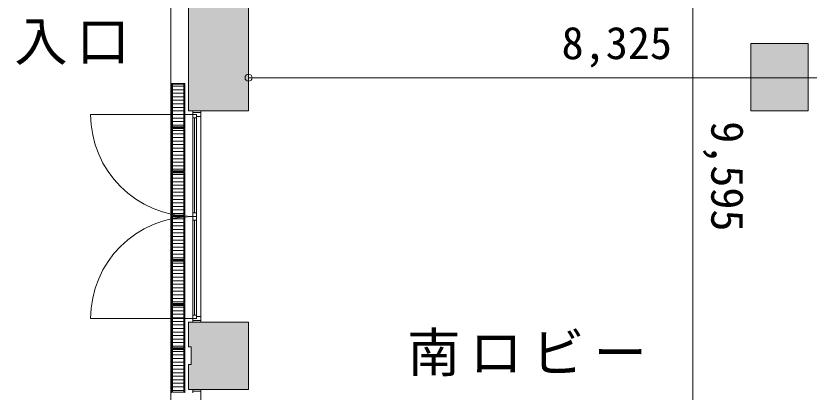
# Model space of a CAD drawing. Units: millimetres, scale not verified. Extents: x -61855 to 52913, y -114842 to -21833.
# Drawn here: x -56897 to -47932, y -38402 to -34146 of the extents above; entities that cross this region are included whole.
import ezdxf
from ezdxf.enums import TextEntityAlignment as Align

# ---------------------------------------------------------------- set-up
doc = ezdxf.new("R2010")
doc.units = ezdxf.units.MM
doc.header["$LTSCALE"] = 200
doc.header["$PDMODE"] = 32
doc.header["$PDSIZE"] = 80
for name, color, linetype, lineweight in [('0-1_躯体', 7, 'Continuous', 9), ('0-2_建具', 7, 'Continuous', 9), ('0-3_仕上', 4, 'Continuous', 5), ('0-6_寸法', 4, 'Continuous', 5)]:
    doc.layers.add(name, color=color, linetype=linetype, lineweight=lineweight)
doc.layers.add('0-4_室名', color=7, linetype='Continuous')
doc.styles.add('・', font='')
doc.styles.add('ＭＳ ゴシック', font='')
doc.styles.get('・').set_extended_font_data('・')
doc.styles.get('ＭＳ ゴシック').set_extended_font_data('MS Gothic')

msp = doc.modelspace()

# ---------------------------------------------------------------- linework, layer by layer
at = {"layer": '0-1_躯体'}
for p, q in [((-54946.8, -26515), (-54946.8, -35220)), ((-54266.8, -27165), (-54266.8, -35220)), ((-55146.8, -43630), (-55146.8, -33450)), ((-47941.8, -34460), (-48591.8, -34460)), ((-47941.8, -34460), (-48591.8, -34460)), ((-54266.8, -35220), (-54946.8, -35220)), ((-54806.8, -37610), (-54806.8, -35220)), ((-54946.8, -37610), (-54266.8, -37610)), ((-54946.8, -37610), (-54946.8, -37890)), ((-54266.8, -38370), (-54266.8, -37610)), ((-54916.8, -37890), (-54946.8, -37890)), ((-54946.8, -38370), (-54946.8, -38090)), ((-54946.8, -38370), (-54266.8, -38370)), ((-54806.8, -40760), (-54806.8, -38370))]:
    msp.add_line(p, q, dxfattribs=at)
for points in [[(-47941.8, -34460), (-47941.8, -35220), (-48591.8, -35220), (-48591.8, -34460)], [(-47941.8, -34460), (-47941.8, -35220), (-48591.8, -35220), (-48591.8, -34460)], [(-54916.8, -37890), (-54916.8, -38090), (-54946.8, -38090)]]:
    msp.add_lwpolyline(points, dxfattribs=at)
at = {"layer": '0-1_躯体', "color": 9}
for points in [[(-54266.8, -35220), (-54266.8, -26515), (-54946.8, -35220), (-54946.8, -26515)], [(-47941.8, -35220), (-47941.8, -34460), (-48591.8, -35220), (-48591.8, -34460)], [(-54946.8, -37890), (-54896.8, -37890), (-54946.8, -37610), (-54896.8, -37610)], [(-54266.8, -37610), (-54916.8, -37610), (-54266.8, -37890), (-54916.8, -37890)], [(-54264.4, -38367.6), (-54264.4, -37890), (-54916.8, -38367.6), (-54916.8, -37890)], [(-54946.8, -38370), (-54916.8, -38370), (-54946.8, -38090), (-54916.8, -38090)]]:
    msp.add_solid(points, dxfattribs=at)
at = {"layer": '0-2_建具'}
for p, q in [((-54896.8, -35220), (-54806.8, -35220)), ((-54896.8, -35260), (-54896.8, -35220)), ((-54896.8, -35220), (-54806.8, -35220)), ((-54806.8, -35285), (-54806.8, -35220)), ((-54806.8, -35240), (-54896.8, -35240)), ((-54896.8, -35253.1), (-54896.8, -37610)), ((-54856.8, -35300), (-54896.8, -35300)), ((-54876.8, -35300), (-54876.8, -36375)), ((-54856.8, -35260), (-54856.8, -37570)), ((-54856.8, -35285), (-54806.8, -35285)), ((-54896.8, -36375), (-54856.8, -36375)), ((-54896.8, -36375), (-54856.8, -36375)), ((-54896.8, -36415), (-54856.8, -36415)), ((-54896.8, -36415), (-54856.8, -36415)), ((-54896.8, -36455), (-54856.8, -36455)), ((-54876.8, -36455), (-54876.8, -37530)), ((-54896.8, -37530), (-54856.8, -37530)), ((-54856.8, -37545), (-54806.8, -37545)), ((-54806.8, -37545), (-54806.8, -37610)), ((-54896.8, -37590), (-54806.8, -37590)), ((-54896.8, -37610), (-54806.8, -37610)), ((-54896.8, -38370), (-54806.8, -38370)), ((-54896.8, -38410), (-54896.8, -38370)), ((-54806.8, -38435), (-54806.8, -38370)), ((-54806.8, -38390), (-54896.8, -38390))]:
    msp.add_line(p, q, dxfattribs=at)
at = {"layer": '0-2_建具', "color": 4, "lineweight": 5}
for p, q in [((-54856.8, -35260), (-56051.8, -35260)), ((-56051.8, -37570), (-54856.8, -37570))]:
    msp.add_line(p, q, dxfattribs=at)
for centre, start, end in [((-54896.8, -35260), 180, 270), ((-54896.8, -37570), 90, 180)]:
    msp.add_arc(centre, 1155, start, end, dxfattribs=at)
at = {"layer": '0-3_仕上', "color": 7, "lineweight": 9}
for p, q in [((-55136.8, -34910), (-54986.8, -34910)), ((-55136.8, -34910), (-54986.8, -34910)), ((-55136.8, -35410), (-55136.8, -34910)), ((-55126.8, -34920), (-54996.8, -34920)), ((-55126.8, -35400), (-55126.8, -34920)), ((-54996.8, -35400), (-54996.8, -34920)), ((-54986.8, -35410), (-54986.8, -34910)), ((-55136.8, -35410), (-54986.8, -35410)), ((-55136.8, -35410), (-54986.8, -35410)), ((-55136.8, -35910), (-55136.8, -35410)), ((-55136.8, -35410), (-54986.8, -35410)), ((-55136.8, -35410), (-54986.8, -35410)), ((-55136.8, -35410), (-54986.8, -35410)), ((-55126.8, -35400), (-54996.8, -35400)), ((-54986.8, -35910), (-54986.8, -35410)), ((-55126.8, -35420), (-54996.8, -35420)), ((-55126.8, -35900), (-55126.8, -35420)), ((-54996.8, -35900), (-54996.8, -35420)), ((-55136.8, -35910), (-54986.8, -35910)), ((-55136.8, -35910), (-54986.8, -35910)), ((-55136.8, -35910), (-54986.8, -35910)), ((-55136.8, -36410), (-55136.8, -35910)), ((-55126.8, -35900), (-54996.8, -35900)), ((-55126.8, -35920), (-54996.8, -35920)), ((-55126.8, -36400), (-55126.8, -35920)), ((-54996.8, -36400), (-54996.8, -35920)), ((-54986.8, -36410), (-54986.8, -35910)), ((-55136.8, -36410), (-54986.8, -36410)), ((-55136.8, -36410), (-54986.8, -36410)), ((-55136.8, -36410), (-54986.8, -36410)), ((-55136.8, -36910), (-55136.8, -36410)), ((-55126.8, -36400), (-54996.8, -36400)), ((-55126.8, -36420), (-54996.8, -36420)), ((-55126.8, -36900), (-55126.8, -36420)), ((-54996.8, -36900), (-54996.8, -36420)), ((-54986.8, -36910), (-54986.8, -36410)), ((-55136.8, -36910), (-54986.8, -36910)), ((-55136.8, -36910), (-54986.8, -36910)), ((-55136.8, -36910), (-54986.8, -36910)), ((-55136.8, -37410), (-55136.8, -36910)), ((-55126.8, -36900), (-54996.8, -36900)), ((-55126.8, -36920), (-54996.8, -36920)), ((-55126.8, -37400), (-55126.8, -36920)), ((-54996.8, -37400), (-54996.8, -36920)), ((-54986.8, -37410), (-54986.8, -36910)), ((-55136.8, -37410), (-54986.8, -37410)), ((-55136.8, -37410), (-54986.8, -37410)), ((-55136.8, -37410), (-54986.8, -37410)), ((-55136.8, -37910), (-55136.8, -37410)), ((-55126.8, -37400), (-54996.8, -37400)), ((-55126.8, -37420), (-54996.8, -37420)), ((-55126.8, -37900), (-55126.8, -37420)), ((-54996.8, -37900), (-54996.8, -37420)), ((-54986.8, -37910), (-54986.8, -37410)), ((-55136.8, -37910), (-54986.8, -37910)), ((-55136.8, -37910), (-54986.8, -37910)), ((-55136.8, -37910), (-54986.8, -37910)), ((-55136.8, -38410), (-55136.8, -37910)), ((-55126.8, -37900), (-54996.8, -37900)), ((-55126.8, -37920), (-54996.8, -37920)), ((-55126.8, -38400), (-55126.8, -37920)), ((-54996.8, -38400), (-54996.8, -37920)), ((-54986.8, -38410), (-54986.8, -37910)), ((-55126.8, -38400), (-54996.8, -38400))]:
    msp.add_line(p, q, dxfattribs=at)
at = {"layer": '0-3_仕上'}
for p, q in [((-54996.8, -34941.4), (-55126.8, -34941.4)), ((-54996.8, -34981.4), (-55126.8, -34981.4)), ((-54996.8, -35021.4), (-55126.8, -35021.4)), ((-54996.8, -35061.4), (-55126.8, -35061.4)), ((-54996.8, -35101.4), (-55126.8, -35101.4)), ((-54996.8, -35141.4), (-55126.8, -35141.4)), ((-54996.8, -35181.4), (-55126.8, -35181.4)), ((-54996.8, -35221.4), (-55126.8, -35221.4)), ((-54996.8, -35261.4), (-55126.8, -35261.4)), ((-54996.8, -35301.4), (-55126.8, -35301.4)), ((-54996.8, -35341.4), (-55126.8, -35341.4)), ((-54996.8, -35381.4), (-55126.8, -35381.4)), ((-54996.8, -35441.4), (-55126.8, -35441.4)), ((-54996.8, -35481.4), (-55126.8, -35481.4)), ((-54996.8, -35521.4), (-55126.8, -35521.4)), ((-54996.8, -35561.4), (-55126.8, -35561.4)), ((-54996.8, -35601.4), (-55126.8, -35601.4)), ((-54996.8, -35641.4), (-55126.8, -35641.4)), ((-54996.8, -35681.4), (-55126.8, -35681.4)), ((-54996.8, -35721.4), (-55126.8, -35721.4)), ((-54996.8, -35761.4), (-55126.8, -35761.4)), ((-54996.8, -35801.4), (-55126.8, -35801.4)), ((-54996.8, -35841.4), (-55126.8, -35841.4)), ((-54996.8, -35881.4), (-55126.8, -35881.4)), ((-54996.8, -35941.4), (-55126.8, -35941.4)), ((-54996.8, -35981.4), (-55126.8, -35981.4)), ((-54996.8, -36021.4), (-55126.8, -36021.4)), ((-54996.8, -36061.4), (-55126.8, -36061.4)), ((-54996.8, -36101.4), (-55126.8, -36101.4)), ((-54996.8, -36141.4), (-55126.8, -36141.4)), ((-54996.8, -36181.4), (-55126.8, -36181.4)), ((-54996.8, -36221.4), (-55126.8, -36221.4)), ((-54996.8, -36261.4), (-55126.8, -36261.4)), ((-54996.8, -36301.4), (-55126.8, -36301.4)), ((-54996.8, -36341.4), (-55126.8, -36341.4)), ((-54996.8, -36381.4), (-55126.8, -36381.4)), ((-54996.8, -36441.4), (-55126.8, -36441.4)), ((-54996.8, -36481.4), (-55126.8, -36481.4)), ((-54996.8, -36521.4), (-55126.8, -36521.4)), ((-54996.8, -36561.4), (-55126.8, -36561.4)), ((-54996.8, -36601.4), (-55126.8, -36601.4)), ((-54996.8, -36641.4), (-55126.8, -36641.4)), ((-54996.8, -36681.4), (-55126.8, -36681.4)), ((-54996.8, -36721.4), (-55126.8, -36721.4)), ((-54996.8, -36761.4), (-55126.8, -36761.4)), ((-54996.8, -36801.4), (-55126.8, -36801.4)), ((-54996.8, -36841.4), (-55126.8, -36841.4)), ((-54996.8, -36881.4), (-55126.8, -36881.4)), ((-54996.8, -36941.4), (-55126.8, -36941.4)), ((-54996.8, -36981.4), (-55126.8, -36981.4)), ((-54996.8, -37021.4), (-55126.8, -37021.4)), ((-54996.8, -37061.4), (-55126.8, -37061.4)), ((-54996.8, -37101.4), (-55126.8, -37101.4)), ((-54996.8, -37141.4), (-55126.8, -37141.4)), ((-54996.8, -37181.4), (-55126.8, -37181.4)), ((-54996.8, -37221.4), (-55126.8, -37221.4)), ((-54996.8, -37261.4), (-55126.8, -37261.4)), ((-54996.8, -37301.4), (-55126.8, -37301.4)), ((-54996.8, -37341.4), (-55126.8, -37341.4)), ((-54996.8, -37381.4), (-55126.8, -37381.4)), ((-54996.8, -37441.4), (-55126.8, -37441.4)), ((-54996.8, -37481.4), (-55126.8, -37481.4)), ((-54996.8, -37521.4), (-55126.8, -37521.4)), ((-54996.8, -37561.4), (-55126.8, -37561.4)), ((-54996.8, -37601.4), (-55126.8, -37601.4)), ((-54996.8, -37641.4), (-55126.8, -37641.4)), ((-54996.8, -37681.4), (-55126.8, -37681.4)), ((-54996.8, -37721.4), (-55126.8, -37721.4)), ((-54996.8, -37761.4), (-55126.8, -37761.4)), ((-54996.8, -37801.4), (-55126.8, -37801.4)), ((-54996.8, -37841.4), (-55126.8, -37841.4)), ((-54996.8, -37881.4), (-55126.8, -37881.4)), ((-54996.8, -37941.4), (-55126.8, -37941.4)), ((-54996.8, -37981.4), (-55126.8, -37981.4)), ((-54996.8, -38021.4), (-55126.8, -38021.4)), ((-54996.8, -38061.4), (-55126.8, -38061.4)), ((-54996.8, -38101.4), (-55126.8, -38101.4)), ((-54996.8, -38141.4), (-55126.8, -38141.4)), ((-54996.8, -38181.4), (-55126.8, -38181.4)), ((-54996.8, -38221.4), (-55126.8, -38221.4)), ((-54996.8, -38261.4), (-55126.8, -38261.4)), ((-54996.8, -38301.4), (-55126.8, -38301.4)), ((-54996.8, -38341.4), (-55126.8, -38341.4)), ((-54996.8, -38381.4), (-55126.8, -38381.4))]:
    msp.add_line(p, q, dxfattribs=at)
at = {"layer": '0-6_寸法'}
for p, q in [((-49247.5, -40760), (-49247.5, -31165)), ((-45941.8, -34845.7), (-54266.8, -34845.7))]:
    msp.add_line(p, q, dxfattribs=at)
msp.add_point((-54266.8, -34845.7), dxfattribs=at)

# ---------------------------------------------------------------- texts
at = {"layer": '0-4_室名', "char_height": 439.9, "attachment_point": 7, "style": '・'}
for s, insert in [('\\T1.17;西搬入口', (-58318.1, -34703.8)), ('\\T1.17;南ロビー', (-52473.6, -38221.4))]:
    msp.add_mtext(s, dxfattribs=dict(at, insert=insert))
at = {"layer": '0-6_寸法', "style": 'ＭＳ ゴシック'}
msp.add_text('8,325', height=366.6, dxfattribs=at).set_placement((-50729.3, -34745.7), align=Align.BOTTOM_LEFT)
msp.add_text('9,595', height=366.6, rotation=270, dxfattribs=at).set_placement((-49147.5, -35337.5), align=Align.BOTTOM_LEFT)

doc.saveas('drawing.dxf')
